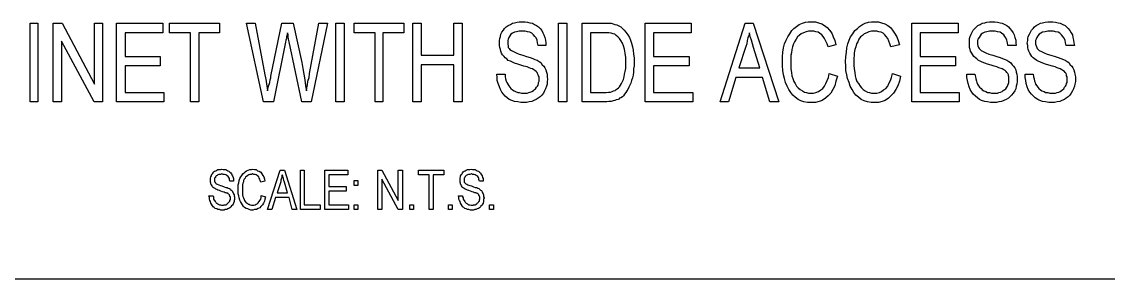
# Model space of a CAD drawing. Header units: metres. Extents: x 14 to 601, y -779 to -12.
# Drawn here: x 226.2 to 474.9, y -778.8 to -719.8 of the extents above; entities that cross this region are included whole.
import ezdxf

# ---------------------------------------------------------------- set-up
doc = ezdxf.new("R2010")
doc.units = ezdxf.units.M

msp = doc.modelspace()

# ---------------------------------------------------------------- linework, layer by layer
for p, q in [((228.16, -738.2), (228.16, -720.2)), ((228.16, -720.2), (229.96, -720.2)), ((229.96, -720.2), (229.96, -738.2)), ((233.44, -738.2), (233.44, -720.2)), ((233.44, -720.2), (235.48, -720.2)), ((235.48, -720.2), (242.92, -734.12)), ((242.92, -734.12), (242.92, -720.2)), ((242.92, -720.2), (244.72, -720.2)), ((244.72, -720.2), (244.72, -738.2)), ((247.96, -738.2), (247.96, -720.2)), ((247.96, -720.2), (258.52, -720.2)), ((258.52, -720.2), (258.52, -722.36)), ((260.08, -722.36), (260.08, -720.2)), ((260.08, -720.2), (271.48, -720.2)), ((271.48, -720.2), (271.48, -722.36)), ((281.56, -738.2), (277.72, -720.2)), ((277.72, -720.2), (279.64, -720.2)), ((279.64, -720.2), (281.92, -731.96)), ((283.24, -732.32), (285.76, -720.2)), ((285.76, -720.2), (288.4, -720.2)), ((288.4, -720.2), (290.32, -729.2)), ((292.12, -731.72), (294.28, -720.2)), ((296.2, -720.2), (292.48, -738.2)), ((294.28, -720.2), (296.2, -720.2)), ((298.12, -738.2), (298.12, -720.2)), ((298.12, -720.2), (300.04, -720.2)), ((300.04, -720.2), (300.04, -738.2)), ((302.32, -722.36), (302.32, -720.2)), ((302.32, -720.2), (313.72, -720.2)), ((313.72, -720.2), (313.72, -722.36)), ((315.76, -738.2), (315.76, -720.2)), ((315.76, -720.2), (317.68, -720.2)), ((317.68, -720.2), (317.68, -727.52)), ((325.12, -727.52), (325.12, -720.2)), ((325.12, -720.2), (327.04, -720.2)), ((327.04, -720.2), (327.04, -738.2)), ((336.76, -721.4), (337.12, -721.04)), ((337.12, -721.04), (337.6, -720.68)), ((337.6, -720.68), (338.08, -720.44)), ((338.08, -720.44), (338.56, -720.2)), ((338.56, -720.2), (339.04, -720.08)), ((339.04, -720.08), (339.64, -719.96)), ((339.64, -719.96), (340.12, -719.84)), ((340.12, -719.84), (340.72, -719.84)), ((340.72, -719.84), (341.44, -719.84)), ((341.44, -719.84), (342.04, -719.96)), ((342.04, -719.96), (342.52, -720.08)), ((342.52, -720.08), (343.12, -720.2)), ((343.12, -720.2), (343.6, -720.44)), ((343.6, -720.44), (344.08, -720.68)), ((344.08, -720.68), (344.56, -721.04)), ((344.56, -721.04), (344.92, -721.4)), ((349.12, -738.2), (349.12, -720.2)), ((349.12, -720.2), (351.04, -720.2)), ((351.04, -720.2), (351.04, -738.2)), ((354.52, -738.2), (354.52, -720.2)), ((354.52, -720.2), (359.44, -720.2)), ((359.44, -720.2), (360.04, -720.2)), ((360.04, -720.2), (360.64, -720.2)), ((360.64, -720.2), (361.12, -720.2)), ((361.12, -720.2), (361.6, -720.32)), ((361.6, -720.32), (361.96, -720.44)), ((361.96, -720.44), (362.44, -720.56)), ((362.44, -720.56), (362.92, -720.8)), ((362.92, -720.8), (363.4, -721.04)), ((363.4, -721.04), (363.76, -721.4)), ((368.92, -738.2), (368.92, -720.2)), ((368.92, -720.2), (379.48, -720.2)), ((379.48, -720.2), (379.48, -722.36)), ((386.08, -738.2), (391.84, -720.2)), ((391.84, -720.2), (393.64, -720.2)), ((393.64, -720.2), (399.52, -738.2)), ((403, -721.4), (403.6, -720.92)), ((403.6, -720.92), (404.2, -720.44)), ((404.2, -720.44), (404.92, -720.2)), ((404.92, -720.2), (405.64, -719.96)), ((405.64, -719.96), (406.24, -719.84)), ((406.24, -719.84), (407.08, -719.84)), ((407.08, -719.84), (407.92, -719.84)), ((407.92, -719.84), (408.64, -720.08)), ((408.64, -720.08), (409.36, -720.32)), ((409.36, -720.32), (409.96, -720.68)), ((409.96, -720.68), (410.56, -721.16)), ((410.56, -721.16), (411.16, -721.76)), ((417.52, -721.4), (418, -720.92)), ((418, -720.92), (418.72, -720.44)), ((418.72, -720.44), (419.32, -720.2)), ((419.32, -720.2), (420.04, -719.96)), ((420.04, -719.96), (420.76, -719.84)), ((420.76, -719.84), (421.48, -719.84)), ((421.48, -719.84), (422.32, -719.84)), ((422.32, -719.84), (423.04, -720.08)), ((423.04, -720.08), (423.76, -720.32)), ((423.76, -720.32), (424.48, -720.68)), ((424.48, -720.68), (425.08, -721.16)), ((425.08, -721.16), (425.56, -721.76)), ((430, -738.2), (430, -720.2)), ((430, -720.2), (440.56, -720.2)), ((440.56, -720.2), (440.56, -722.36)), ((444.4, -721.4), (444.76, -721.04)), ((444.76, -721.04), (445.12, -720.68)), ((445.12, -720.68), (445.6, -720.44)), ((445.6, -720.44), (446.08, -720.2)), ((446.08, -720.2), (446.68, -720.08)), ((446.68, -720.08), (447.16, -719.96)), ((447.16, -719.96), (447.76, -719.84)), ((447.76, -719.84), (448.36, -719.84)), ((448.36, -719.84), (448.96, -719.84)), ((448.96, -719.84), (449.56, -719.96)), ((449.56, -719.96), (450.16, -720.08)), ((450.16, -720.08), (450.64, -720.2)), ((450.64, -720.2), (451.24, -720.44)), ((451.24, -720.44), (451.72, -720.68)), ((451.72, -720.68), (452.08, -721.04)), ((452.08, -721.04), (452.44, -721.4)), ((457.72, -721.4), (458.08, -721.04)), ((458.08, -721.04), (458.44, -720.68)), ((458.44, -720.68), (458.92, -720.44)), ((458.92, -720.44), (459.4, -720.2)), ((459.4, -720.2), (459.88, -720.08)), ((459.88, -720.08), (460.48, -719.96)), ((460.48, -719.96), (461.08, -719.84)), ((461.08, -719.84), (461.68, -719.84)), ((461.68, -719.84), (462.28, -719.84)), ((462.28, -719.84), (462.88, -719.96)), ((462.88, -719.96), (463.48, -720.08)), ((463.48, -720.08), (463.96, -720.2)), ((463.96, -720.2), (464.56, -720.44)), ((464.56, -720.44), (465.04, -720.68)), ((465.04, -720.68), (465.4, -721.04)), ((465.4, -721.04), (465.76, -721.4)), ((258.52, -722.36), (249.88, -722.36)), ((249.88, -722.36), (249.88, -727.76)), ((264.88, -722.36), (260.08, -722.36)), ((264.88, -738.2), (264.88, -722.36)), ((271.48, -722.36), (266.8, -722.36)), ((266.8, -722.36), (266.8, -738.2)), ((286.84, -723.68), (286.72, -724.04)), ((286.96, -722.84), (286.84, -723.32)), ((286.84, -723.32), (286.84, -723.68)), ((287.08, -722.36), (286.96, -722.84)), ((287.08, -722.48), (287.08, -722.36)), ((287.2, -722.84), (287.08, -722.48)), ((287.2, -723.2), (287.2, -722.84)), ((287.32, -723.8), (287.2, -723.2)), ((307.12, -722.36), (302.32, -722.36)), ((307.12, -738.2), (307.12, -722.36)), ((313.72, -722.36), (308.92, -722.36)), ((308.92, -722.36), (308.92, -738.2)), ((335.56, -724.16), (335.68, -723.68)), ((335.68, -723.68), (335.8, -723.2)), ((335.8, -723.2), (335.92, -722.72)), ((335.92, -722.72), (336.16, -722.24)), ((336.16, -722.24), (336.52, -721.76)), ((336.52, -721.76), (336.76, -721.4)), ((337.72, -723.44), (337.6, -723.8)), ((337.96, -723.08), (337.72, -723.44)), ((338.2, -722.72), (337.96, -723.08)), ((338.56, -722.48), (338.2, -722.72)), ((339.04, -722.24), (338.56, -722.48)), ((339.52, -722.12), (339.04, -722.24)), ((340.12, -722), (339.52, -722.12)), ((340.84, -722), (340.12, -722)), ((341.44, -722), (340.84, -722)), ((342.04, -722.12), (341.44, -722)), ((342.52, -722.24), (342.04, -722.12)), ((343, -722.48), (342.52, -722.24)), ((343.36, -722.84), (343, -722.48)), ((343.72, -723.2), (343.36, -722.84)), ((343.96, -723.56), (343.72, -723.2)), ((344.2, -724.04), (343.96, -723.56)), ((344.92, -721.4), (345.28, -721.88)), ((345.28, -721.88), (345.52, -722.36)), ((345.52, -722.36), (345.76, -722.84)), ((345.76, -722.84), (346, -723.44)), ((346, -723.44), (346.12, -724.04)), ((359.44, -722.36), (356.44, -722.36)), ((356.44, -722.36), (356.44, -736.04)), ((360.04, -722.36), (359.44, -722.36)), ((360.64, -722.36), (360.04, -722.36)), ((361.12, -722.48), (360.64, -722.36)), ((361.6, -722.6), (361.12, -722.48)), ((361.96, -722.72), (361.6, -722.6)), ((362.32, -722.96), (361.96, -722.72)), ((362.68, -723.32), (362.32, -722.96)), ((363.04, -723.68), (362.68, -723.32)), ((363.4, -724.16), (363.04, -723.68)), ((363.76, -721.4), (364.12, -721.76)), ((364.12, -721.76), (364.48, -722.24)), ((364.48, -722.24), (364.96, -722.84)), ((364.96, -722.84), (365.32, -723.44)), ((365.32, -723.44), (365.56, -724.04)), ((379.48, -722.36), (370.84, -722.36)), ((370.84, -722.36), (370.84, -727.76)), ((392.44, -723.56), (392.32, -724.16)), ((392.68, -722.96), (392.44, -723.56)), ((392.8, -722.36), (392.68, -722.96)), ((392.92, -722.84), (392.8, -722.36)), ((393.04, -723.44), (392.92, -722.84)), ((393.28, -724.04), (393.04, -723.44)), ((401.2, -724.04), (401.56, -723.32)), ((401.56, -723.32), (402.04, -722.6)), ((402.04, -722.6), (402.52, -721.88)), ((402.52, -721.88), (403, -721.4)), ((403.84, -723.32), (403.48, -723.8)), ((404.2, -722.96), (403.84, -723.32)), ((404.68, -722.6), (404.2, -722.96)), ((405.16, -722.36), (404.68, -722.6)), ((405.76, -722.12), (405.16, -722.36)), ((406.36, -722), (405.76, -722.12)), ((406.96, -722), (406.36, -722)), ((407.56, -722), (406.96, -722)), ((408.04, -722.12), (407.56, -722)), ((408.52, -722.24), (408.04, -722.12)), ((408.88, -722.48), (408.52, -722.24)), ((409.36, -722.84), (408.88, -722.48)), ((409.72, -723.2), (409.36, -722.84)), ((409.96, -723.68), (409.72, -723.2)), ((410.32, -724.28), (409.96, -723.68)), ((411.16, -721.76), (411.64, -722.48)), ((411.64, -722.48), (412, -723.32)), ((412, -723.32), (412.36, -724.16)), ((415.6, -724.04), (415.96, -723.32)), ((415.96, -723.32), (416.44, -722.6)), ((416.44, -722.6), (416.92, -721.88)), ((416.92, -721.88), (417.52, -721.4)), ((418.24, -723.32), (417.88, -723.8)), ((418.72, -722.96), (418.24, -723.32)), ((419.08, -722.6), (418.72, -722.96)), ((419.68, -722.36), (419.08, -722.6)), ((420.16, -722.12), (419.68, -722.36)), ((420.76, -722), (420.16, -722.12)), ((421.36, -722), (420.76, -722)), ((421.96, -722), (421.36, -722)), ((422.44, -722.12), (421.96, -722)), ((422.92, -722.24), (422.44, -722.12)), ((423.4, -722.48), (422.92, -722.24)), ((423.76, -722.84), (423.4, -722.48)), ((424.12, -723.2), (423.76, -722.84)), ((424.48, -723.68), (424.12, -723.2)), ((424.72, -724.28), (424.48, -723.68)), ((425.56, -721.76), (426.04, -722.48)), ((426.04, -722.48), (426.52, -723.32)), ((426.52, -723.32), (426.88, -724.16)), ((440.56, -722.36), (431.92, -722.36)), ((431.92, -722.36), (431.92, -727.76)), ((443.2, -723.68), (443.32, -723.2)), ((443.2, -724.16), (443.2, -723.68)), ((443.32, -723.2), (443.56, -722.72)), ((443.56, -722.72), (443.8, -722.24)), ((443.8, -722.24), (444.04, -721.76)), ((444.04, -721.76), (444.4, -721.4)), ((445.36, -723.44), (445.12, -723.8)), ((445.6, -723.08), (445.36, -723.44)), ((445.84, -722.72), (445.6, -723.08)), ((446.2, -722.48), (445.84, -722.72)), ((446.68, -722.24), (446.2, -722.48)), ((447.16, -722.12), (446.68, -722.24)), ((447.76, -722), (447.16, -722.12)), ((448.36, -722), (447.76, -722)), ((449.08, -722), (448.36, -722)), ((449.56, -722.12), (449.08, -722)), ((450.16, -722.24), (449.56, -722.12)), ((450.52, -722.48), (450.16, -722.24)), ((451, -722.84), (450.52, -722.48)), ((451.24, -723.2), (451, -722.84)), ((451.48, -723.56), (451.24, -723.2)), ((451.72, -724.04), (451.48, -723.56)), ((452.44, -721.4), (452.8, -721.88)), ((452.8, -721.88), (453.16, -722.36)), ((453.16, -722.36), (453.4, -722.84)), ((453.4, -722.84), (453.52, -723.44)), ((453.52, -723.44), (453.76, -724.04)), ((456.52, -723.68), (456.64, -723.2)), ((456.52, -724.16), (456.52, -723.68)), ((456.64, -723.2), (456.88, -722.72)), ((456.88, -722.72), (457.12, -722.24)), ((457.12, -722.24), (457.36, -721.76)), ((457.36, -721.76), (457.72, -721.4)), ((458.56, -723.44), (458.44, -723.8)), ((458.8, -723.08), (458.56, -723.44)), ((459.16, -722.72), (458.8, -723.08)), ((459.52, -722.48), (459.16, -722.72)), ((459.88, -722.24), (459.52, -722.48)), ((460.48, -722.12), (459.88, -722.24)), ((461.08, -722), (460.48, -722.12)), ((461.68, -722), (461.08, -722)), ((462.4, -722), (461.68, -722)), ((462.88, -722.12), (462.4, -722)), ((463.48, -722.24), (462.88, -722.12)), ((463.84, -722.48), (463.48, -722.24)), ((464.2, -722.84), (463.84, -722.48)), ((464.56, -723.2), (464.2, -722.84)), ((464.8, -723.56), (464.56, -723.2)), ((465.04, -724.04), (464.8, -723.56)), ((465.76, -721.4), (466.12, -721.88)), ((466.12, -721.88), (466.48, -722.36)), ((466.48, -722.36), (466.72, -722.84)), ((466.72, -722.84), (466.84, -723.44)), ((466.84, -723.44), (466.96, -724.04)), ((242.8, -738.2), (235.36, -724.28)), ((235.36, -724.28), (235.36, -738.2)), ((286.6, -724.52), (283.84, -738.2)), ((286.72, -724.04), (286.6, -724.52)), ((287.44, -724.4), (287.32, -723.8)), ((290.32, -738.2), (287.44, -724.4)), ((335.56, -724.76), (335.56, -724.16)), ((335.56, -725.24), (335.56, -724.76)), ((335.68, -725.72), (335.56, -725.24)), ((335.8, -726.2), (335.68, -725.72)), ((335.92, -726.56), (335.8, -726.2)), ((337.6, -723.8), (337.48, -724.16)), ((337.48, -724.16), (337.48, -724.64)), ((337.48, -724.64), (337.48, -725)), ((337.48, -725), (337.6, -725.36)), ((337.6, -725.36), (337.6, -725.72)), ((337.6, -725.72), (337.84, -725.96)), ((337.84, -725.96), (337.96, -726.2)), ((337.96, -726.2), (338.32, -726.44)), ((344.32, -724.64), (344.2, -724.04)), ((344.44, -725.24), (344.32, -724.64)), ((346.24, -725.24), (344.44, -725.24)), ((346.12, -724.04), (346.24, -724.64)), ((346.24, -724.64), (346.24, -725.24)), ((363.76, -724.76), (363.4, -724.16)), ((364, -725.36), (363.76, -724.76)), ((364.24, -726.08), (364, -725.36)), ((364.36, -727.04), (364.24, -726.08)), ((365.56, -724.04), (365.8, -724.76)), ((365.8, -724.76), (366.04, -725.6)), ((366.04, -725.6), (366.16, -726.32)), ((391.96, -725.48), (390.4, -730.4)), ((392.2, -724.88), (391.96, -725.48)), ((392.32, -724.16), (392.2, -724.88)), ((393.52, -724.88), (393.28, -724.04)), ((393.76, -725.72), (393.52, -724.88)), ((395.2, -730.4), (393.76, -725.72)), ((400.48, -726.8), (400.6, -725.84)), ((400.6, -725.84), (400.84, -724.88)), ((400.84, -724.88), (401.2, -724.04)), ((402.52, -726.2), (402.4, -726.92)), ((402.64, -725.6), (402.52, -726.2)), ((402.88, -724.88), (402.64, -725.6)), ((403.12, -724.4), (402.88, -724.88)), ((403.48, -723.8), (403.12, -724.4)), ((410.56, -724.88), (410.32, -724.28)), ((410.8, -725.6), (410.56, -724.88)), ((412.6, -725.12), (410.8, -725.6)), ((412.36, -724.16), (412.6, -725.12)), ((415, -726.8), (415.12, -725.84)), ((415.12, -725.84), (415.36, -724.88)), ((415.36, -724.88), (415.6, -724.04)), ((416.92, -726.2), (416.8, -726.92)), ((417.16, -725.6), (416.92, -726.2)), ((417.28, -724.88), (417.16, -725.6)), ((417.64, -724.4), (417.28, -724.88)), ((417.88, -723.8), (417.64, -724.4)), ((424.96, -724.88), (424.72, -724.28)), ((425.2, -725.6), (424.96, -724.88)), ((427.12, -725.12), (425.2, -725.6)), ((426.88, -724.16), (427.12, -725.12)), ((443.2, -724.76), (443.2, -724.16)), ((443.2, -725.24), (443.2, -724.76)), ((443.2, -725.72), (443.2, -725.24)), ((443.32, -726.2), (443.2, -725.72)), ((443.44, -726.56), (443.32, -726.2)), ((445.12, -723.8), (445, -724.16)), ((445, -724.16), (445, -724.64)), ((445, -724.64), (445, -725)), ((445, -725), (445.12, -725.36)), ((445.12, -725.36), (445.24, -725.72)), ((445.24, -725.72), (445.36, -725.96)), ((445.36, -725.96), (445.6, -726.2)), ((445.6, -726.2), (445.84, -726.44)), ((451.84, -724.64), (451.72, -724.04)), ((451.96, -725.24), (451.84, -724.64)), ((453.88, -725.24), (451.96, -725.24)), ((453.76, -724.04), (453.76, -724.64)), ((453.76, -724.64), (453.88, -725.24)), ((456.4, -724.76), (456.52, -724.16)), ((456.52, -725.24), (456.4, -724.76)), ((456.52, -725.72), (456.52, -725.24)), ((456.64, -726.2), (456.52, -725.72)), ((456.76, -726.56), (456.64, -726.2)), ((458.44, -723.8), (458.32, -724.16)), ((458.32, -724.16), (458.32, -724.64)), ((458.32, -724.64), (458.32, -725)), ((458.32, -725), (458.44, -725.36)), ((458.44, -725.36), (458.56, -725.72)), ((458.56, -725.72), (458.68, -725.96)), ((458.68, -725.96), (458.92, -726.2)), ((458.92, -726.2), (459.16, -726.44)), ((465.16, -724.64), (465.04, -724.04)), ((465.28, -725.24), (465.16, -724.64)), ((467.2, -725.24), (465.28, -725.24)), ((466.96, -724.04), (467.08, -724.64)), ((467.08, -724.64), (467.2, -725.24)), ((249.88, -727.76), (257.92, -727.76)), ((257.92, -727.76), (257.92, -729.92)), ((317.68, -727.52), (325.12, -727.52)), ((336.04, -727.04), (335.92, -726.56)), ((336.28, -727.4), (336.04, -727.04)), ((336.64, -727.76), (336.28, -727.4)), ((336.88, -728.12), (336.64, -727.76)), ((337.24, -728.36), (336.88, -728.12)), ((337.6, -728.72), (337.24, -728.36)), ((338.32, -726.44), (338.8, -726.68)), ((338.8, -726.68), (339.4, -726.92)), ((339.4, -726.92), (340.12, -727.28)), ((340.12, -727.28), (340.96, -727.52)), ((340.96, -727.52), (341.8, -727.76)), ((341.8, -727.76), (342.64, -728)), ((342.64, -728), (343.24, -728.24)), ((343.24, -728.24), (343.72, -728.48)), ((343.72, -728.48), (344.2, -728.6)), ((344.2, -728.6), (344.68, -728.96)), ((364.48, -728), (364.36, -727.04)), ((364.48, -729.08), (364.48, -728)), ((366.16, -726.32), (366.28, -727.28)), ((366.28, -727.28), (366.4, -728.12)), ((366.4, -728.12), (366.4, -729.08)), ((370.84, -727.76), (379, -727.76)), ((379, -727.76), (379, -729.92)), ((400.36, -727.88), (400.48, -726.8)), ((400.36, -728.96), (400.36, -727.88)), ((402.4, -726.92), (402.28, -727.52)), ((402.28, -727.52), (402.28, -728.24)), ((402.28, -728.24), (402.28, -728.96)), ((414.76, -728.96), (414.88, -727.88)), ((414.88, -727.88), (415, -726.8)), ((416.8, -727.52), (416.68, -728.24)), ((416.68, -728.24), (416.68, -728.96)), ((416.8, -726.92), (416.8, -727.52)), ((431.92, -727.76), (439.96, -727.76)), ((439.96, -727.76), (439.96, -729.92)), ((443.68, -727.04), (443.44, -726.56)), ((443.92, -727.4), (443.68, -727.04)), ((444.16, -727.76), (443.92, -727.4)), ((444.52, -728.12), (444.16, -727.76)), ((444.88, -728.36), (444.52, -728.12)), ((445.24, -728.72), (444.88, -728.36)), ((445.84, -726.44), (446.32, -726.68)), ((446.32, -726.68), (446.92, -726.92)), ((446.92, -726.92), (447.64, -727.28)), ((447.64, -727.28), (448.48, -727.52)), ((448.48, -727.52), (449.44, -727.76)), ((449.44, -727.76), (450.16, -728)), ((450.16, -728), (450.76, -728.24)), ((450.76, -728.24), (451.36, -728.48)), ((451.36, -728.48), (451.72, -728.6)), ((451.72, -728.6), (452.2, -728.96)), ((457, -727.04), (456.76, -726.56)), ((457.24, -727.4), (457, -727.04)), ((457.48, -727.76), (457.24, -727.4)), ((457.72, -728.12), (457.48, -727.76)), ((458.08, -728.36), (457.72, -728.12)), ((458.56, -728.72), (458.08, -728.36)), ((459.16, -726.44), (459.64, -726.68)), ((459.64, -726.68), (460.24, -726.92)), ((460.24, -726.92), (460.96, -727.28)), ((460.96, -727.28), (461.8, -727.52)), ((461.8, -727.52), (462.76, -727.76)), ((462.76, -727.76), (463.48, -728)), ((463.48, -728), (464.08, -728.24)), ((464.08, -728.24), (464.68, -728.48)), ((464.68, -728.48), (465.04, -728.6)), ((465.04, -728.6), (465.52, -728.96)), ((257.92, -729.92), (249.88, -729.92)), ((249.88, -729.92), (249.88, -736.04)), ((290.32, -729.2), (290.56, -730.52)), ((290.56, -730.52), (290.8, -731.84)), ((325.12, -729.68), (317.68, -729.68)), ((317.68, -729.68), (317.68, -738.2)), ((325.12, -738.2), (325.12, -729.68)), ((338.08, -728.84), (337.6, -728.72)), ((338.56, -729.08), (338.08, -728.84)), ((339.04, -729.32), (338.56, -729.08)), ((339.76, -729.56), (339.04, -729.32)), ((340.48, -729.8), (339.76, -729.56)), ((341.2, -730.04), (340.48, -729.8)), ((341.92, -730.16), (341.2, -730.04)), ((342.4, -730.4), (341.92, -730.16)), ((342.76, -730.52), (342.4, -730.4)), ((343.12, -730.64), (342.76, -730.52)), ((343.48, -730.88), (343.12, -730.64)), ((343.72, -731), (343.48, -730.88)), ((343.96, -731.24), (343.72, -731)), ((344.68, -728.96), (345.04, -729.2)), ((345.04, -729.2), (345.4, -729.68)), ((345.4, -729.68), (345.76, -730.04)), ((345.76, -730.04), (346, -730.4)), ((346, -730.4), (346.24, -730.88)), ((346.24, -730.88), (346.36, -731.36)), ((364.36, -731.24), (364.48, -730.52)), ((364.48, -729.8), (364.48, -729.08)), ((364.48, -730.52), (364.48, -729.8)), ((366.4, -729.92), (366.28, -730.64)), ((366.28, -730.64), (366.28, -731.36)), ((366.4, -729.08), (366.4, -729.92)), ((379, -729.92), (370.84, -729.92)), ((370.84, -729.92), (370.84, -736.04)), ((390.4, -730.4), (395.2, -730.4)), ((400.36, -729.92), (400.36, -728.96)), ((400.48, -731), (400.36, -729.92)), ((400.6, -731.96), (400.48, -731)), ((402.28, -728.96), (402.28, -729.8)), ((402.28, -729.8), (402.28, -730.64)), ((402.28, -730.64), (402.4, -731.48)), ((414.88, -729.92), (414.76, -728.96)), ((414.88, -731), (414.88, -729.92)), ((415.12, -731.96), (414.88, -731)), ((416.68, -728.96), (416.68, -729.8)), ((416.68, -729.8), (416.8, -730.64)), ((416.8, -730.64), (416.92, -731.48)), ((439.96, -729.92), (431.92, -729.92)), ((431.92, -729.92), (431.92, -736.04)), ((445.6, -728.84), (445.24, -728.72)), ((446.08, -729.08), (445.6, -728.84)), ((446.68, -729.32), (446.08, -729.08)), ((447.28, -729.56), (446.68, -729.32)), ((448.12, -729.8), (447.28, -729.56)), ((448.84, -730.04), (448.12, -729.8)), ((449.44, -730.16), (448.84, -730.04)), ((449.92, -730.4), (449.44, -730.16)), ((450.4, -730.52), (449.92, -730.4)), ((450.64, -730.64), (450.4, -730.52)), ((451, -730.88), (450.64, -730.64)), ((451.36, -731), (451, -730.88)), ((451.6, -731.24), (451.36, -731)), ((452.2, -728.96), (452.56, -729.2)), ((452.56, -729.2), (452.92, -729.68)), ((452.92, -729.68), (453.28, -730.04)), ((453.28, -730.04), (453.52, -730.4)), ((453.52, -730.4), (453.76, -730.88)), ((453.76, -730.88), (453.88, -731.36)), ((458.92, -728.84), (458.56, -728.72)), ((459.4, -729.08), (458.92, -728.84)), ((460, -729.32), (459.4, -729.08)), ((460.6, -729.56), (460, -729.32)), ((461.32, -729.8), (460.6, -729.56)), ((462.16, -730.04), (461.32, -729.8)), ((462.76, -730.16), (462.16, -730.04)), ((463.24, -730.4), (462.76, -730.16)), ((463.72, -730.52), (463.24, -730.4)), ((463.96, -730.64), (463.72, -730.52)), ((464.32, -730.88), (463.96, -730.64)), ((464.56, -731), (464.32, -730.88)), ((464.92, -731.24), (464.56, -731)), ((465.52, -728.96), (465.88, -729.2)), ((465.88, -729.2), (466.24, -729.68)), ((466.24, -729.68), (466.6, -730.04)), ((466.6, -730.04), (466.84, -730.4)), ((466.84, -730.4), (467.08, -730.88)), ((467.08, -730.88), (467.2, -731.36)), ((281.92, -731.96), (282.04, -732.68)), ((282.04, -732.68), (282.16, -733.4)), ((282.16, -733.4), (282.28, -734.12)), ((283, -733.76), (283.12, -733.16)), ((283.12, -733.16), (283.24, -732.68)), ((283.24, -732.68), (283.24, -732.32)), ((290.8, -731.84), (291.04, -733.16)), ((291.04, -733.16), (291.16, -734.48)), ((291.64, -734.24), (291.76, -733.4)), ((291.76, -733.4), (292, -732.56)), ((292, -732.56), (292.12, -731.72)), ((334.96, -731.84), (336.88, -731.84)), ((335.08, -732.56), (334.96, -731.84)), ((335.08, -733.28), (335.08, -732.56)), ((335.32, -734), (335.08, -733.28)), ((336.88, -731.84), (336.88, -732.44)), ((336.88, -732.44), (337, -732.92)), ((337, -732.92), (337.12, -733.4)), ((337.12, -733.4), (337.24, -733.76)), ((344.2, -731.48), (343.96, -731.24)), ((344.32, -731.72), (344.2, -731.48)), ((344.44, -731.96), (344.32, -731.72)), ((344.56, -732.2), (344.44, -731.96)), ((344.68, -732.44), (344.56, -732.2)), ((344.56, -733.76), (344.68, -733.4)), ((344.68, -732.8), (344.68, -732.44)), ((344.68, -733.04), (344.68, -732.8)), ((344.68, -733.4), (344.68, -733.04)), ((346.36, -731.36), (346.48, -731.84)), ((346.48, -731.84), (346.48, -732.44)), ((346.48, -732.44), (346.6, -733.04)), ((346.6, -733.04), (346.48, -733.52)), ((346.48, -733.52), (346.48, -734.12)), ((363.52, -734), (363.76, -733.52)), ((363.76, -733.52), (364, -733.04)), ((364, -733.04), (364.12, -732.44)), ((364.12, -732.44), (364.24, -731.84)), ((364.24, -731.84), (364.36, -731.24)), ((365.8, -733.28), (365.68, -733.88)), ((366.04, -732.68), (365.8, -733.28)), ((366.16, -732.08), (366.04, -732.68)), ((366.28, -731.36), (366.16, -732.08)), ((389.68, -732.56), (388, -738.2)), ((395.8, -732.56), (389.68, -732.56)), ((397.48, -738.2), (395.8, -732.56)), ((400.84, -732.8), (400.6, -731.96)), ((401.08, -733.76), (400.84, -732.8)), ((402.4, -731.48), (402.52, -732.2)), ((402.52, -732.2), (402.76, -732.8)), ((402.76, -732.8), (403, -733.52)), ((403, -733.52), (403.24, -734)), ((410.32, -734), (410.56, -733.28)), ((410.56, -733.28), (410.92, -732.56)), ((410.92, -732.56), (411.04, -731.72)), ((411.04, -731.72), (412.96, -732.32)), ((412.6, -733.4), (412.36, -734.48)), ((412.96, -732.32), (412.6, -733.4)), ((415.24, -732.8), (415.12, -731.96)), ((415.6, -733.76), (415.24, -732.8)), ((416.92, -731.48), (417.04, -732.2)), ((417.04, -732.2), (417.16, -732.8)), ((417.16, -732.8), (417.4, -733.52)), ((417.4, -733.52), (417.76, -734)), ((424.72, -734), (425.08, -733.28)), ((425.08, -733.28), (425.32, -732.56)), ((425.32, -732.56), (425.56, -731.72)), ((425.56, -731.72), (427.36, -732.32)), ((427.12, -733.4), (426.76, -734.48)), ((427.36, -732.32), (427.12, -733.4)), ((442.6, -731.84), (444.4, -731.84)), ((442.6, -732.56), (442.6, -731.84)), ((442.72, -733.28), (442.6, -732.56)), ((442.84, -734), (442.72, -733.28)), ((444.4, -731.84), (444.52, -732.44)), ((444.52, -732.44), (444.64, -732.92)), ((444.64, -732.92), (444.76, -733.4)), ((444.76, -733.4), (444.88, -733.76)), ((451.72, -731.48), (451.6, -731.24)), ((451.96, -731.72), (451.72, -731.48)), ((452.08, -731.96), (451.96, -731.72)), ((452.08, -732.2), (452.08, -731.96)), ((452.2, -732.44), (452.08, -732.2)), ((452.2, -732.8), (452.2, -732.44)), ((452.2, -733.04), (452.2, -732.8)), ((452.2, -733.4), (452.2, -733.04)), ((452.2, -733.76), (452.2, -733.4)), ((453.88, -731.36), (454, -731.84)), ((454, -731.84), (454.12, -732.44)), ((454.12, -733.52), (454, -734.12)), ((454.12, -732.44), (454.12, -733.04)), ((454.12, -733.04), (454.12, -733.52)), ((455.92, -731.84), (457.72, -731.84)), ((455.92, -732.56), (455.92, -731.84)), ((456.04, -733.28), (455.92, -732.56)), ((456.16, -734), (456.04, -733.28)), ((457.72, -731.84), (457.84, -732.44)), ((457.84, -732.44), (457.96, -732.92)), ((457.96, -732.92), (458.08, -733.4)), ((458.08, -733.4), (458.2, -733.76)), ((465.04, -731.48), (464.92, -731.24)), ((465.28, -731.72), (465.04, -731.48)), ((465.4, -731.96), (465.28, -731.72)), ((465.4, -732.2), (465.4, -731.96)), ((465.52, -732.44), (465.4, -732.2)), ((465.52, -732.8), (465.52, -732.44)), ((465.52, -733.04), (465.52, -732.8)), ((465.52, -733.4), (465.52, -733.04)), ((465.52, -733.76), (465.52, -733.4)), ((467.2, -731.36), (467.32, -731.84)), ((467.32, -731.84), (467.44, -732.44)), ((467.44, -733.52), (467.32, -734.12)), ((467.44, -732.44), (467.44, -733.04)), ((467.44, -733.04), (467.44, -733.52)), ((249.88, -736.04), (258.76, -736.04)), ((258.76, -736.04), (258.76, -738.2)), ((282.28, -734.12), (282.4, -734.96)), ((282.4, -734.96), (282.52, -735.68)), ((282.52, -735.68), (282.76, -734.6)), ((282.76, -734.6), (283, -733.76)), ((291.16, -734.48), (291.4, -735.68)), ((291.4, -735.68), (291.52, -734.96)), ((291.52, -734.96), (291.64, -734.24)), ((335.56, -734.72), (335.32, -734)), ((335.8, -735.32), (335.56, -734.72)), ((336.16, -735.92), (335.8, -735.32)), ((336.52, -736.4), (336.16, -735.92)), ((337.24, -733.76), (337.48, -734.12)), ((337.48, -734.12), (337.72, -734.48)), ((337.72, -734.48), (337.96, -734.84)), ((337.96, -734.84), (338.2, -735.08)), ((338.2, -735.08), (338.56, -735.44)), ((338.56, -735.44), (338.92, -735.68)), ((338.92, -735.68), (339.28, -735.8)), ((339.28, -735.8), (339.76, -736.04)), ((339.76, -736.04), (340.12, -736.04)), ((340.12, -736.04), (340.6, -736.16)), ((341.92, -736.16), (342.28, -736.04)), ((342.28, -736.04), (342.64, -735.92)), ((342.64, -735.92), (343, -735.8)), ((343, -735.8), (343.36, -735.56)), ((343.36, -735.56), (343.6, -735.32)), ((343.6, -735.32), (343.84, -735.2)), ((343.84, -735.2), (344.08, -734.84)), ((344.08, -734.84), (344.32, -734.6)), ((344.32, -734.6), (344.44, -734.36)), ((344.44, -734.36), (344.56, -734)), ((344.56, -734), (344.56, -733.76)), ((345.88, -735.68), (345.64, -736.16)), ((346.12, -735.2), (345.88, -735.68)), ((346.36, -734.6), (346.12, -735.2)), ((346.48, -734.12), (346.36, -734.6)), ((356.44, -736.04), (359.44, -736.04)), ((359.44, -736.04), (360.04, -736.04)), ((360.04, -736.04), (360.52, -735.92)), ((360.52, -735.92), (361, -735.92)), ((361, -735.92), (361.36, -735.8)), ((361.36, -735.8), (361.72, -735.68)), ((361.72, -735.68), (362.08, -735.56)), ((362.08, -735.56), (362.32, -735.32)), ((362.32, -735.32), (362.56, -735.2)), ((362.56, -735.2), (362.8, -734.96)), ((362.8, -734.96), (363.04, -734.72)), ((363.04, -734.72), (363.28, -734.36)), ((363.28, -734.36), (363.52, -734)), ((364.48, -736.04), (364.24, -736.4)), ((364.72, -735.68), (364.48, -736.04)), ((364.96, -735.32), (364.72, -735.68)), ((365.2, -734.84), (364.96, -735.32)), ((365.44, -734.36), (365.2, -734.84)), ((365.68, -733.88), (365.44, -734.36)), ((370.84, -736.04), (379.84, -736.04)), ((379.84, -736.04), (379.84, -738.2)), ((401.44, -734.6), (401.08, -733.76)), ((401.8, -735.32), (401.44, -734.6)), ((402.28, -736.04), (401.8, -735.32)), ((402.76, -736.64), (402.28, -736.04)), ((403.24, -734), (403.6, -734.6)), ((403.6, -734.6), (403.96, -734.96)), ((403.96, -734.96), (404.44, -735.32)), ((404.44, -735.32), (404.92, -735.68)), ((404.92, -735.68), (405.4, -735.92)), ((405.4, -735.92), (405.88, -736.04)), ((405.88, -736.04), (406.36, -736.16)), ((407.44, -736.16), (408.04, -736.04)), ((408.04, -736.04), (408.64, -735.8)), ((408.64, -735.8), (409.12, -735.44)), ((409.12, -735.44), (409.6, -735.08)), ((409.6, -735.08), (409.96, -734.6)), ((409.96, -734.6), (410.32, -734)), ((411.88, -735.32), (411.4, -736.16)), ((412.36, -734.48), (411.88, -735.32)), ((415.84, -734.6), (415.6, -733.76)), ((416.32, -735.32), (415.84, -734.6)), ((416.68, -736.04), (416.32, -735.32)), ((417.16, -736.64), (416.68, -736.04)), ((417.76, -734), (418.12, -734.6)), ((418.12, -734.6), (418.48, -734.96)), ((418.48, -734.96), (418.84, -735.32)), ((418.84, -735.32), (419.32, -735.68)), ((419.32, -735.68), (419.8, -735.92)), ((419.8, -735.92), (420.28, -736.04)), ((420.28, -736.04), (420.76, -736.16)), ((421.96, -736.16), (422.56, -736.04)), ((422.56, -736.04), (423.04, -735.8)), ((423.04, -735.8), (423.52, -735.44)), ((423.52, -735.44), (424, -735.08)), ((424, -735.08), (424.48, -734.6)), ((424.48, -734.6), (424.72, -734)), ((426.28, -735.32), (425.8, -736.16)), ((426.76, -734.48), (426.28, -735.32)), ((431.92, -736.04), (440.8, -736.04)), ((440.8, -736.04), (440.8, -738.2)), ((443.08, -734.72), (442.84, -734)), ((443.32, -735.32), (443.08, -734.72)), ((443.68, -735.92), (443.32, -735.32)), ((444.04, -736.4), (443.68, -735.92)), ((444.88, -733.76), (445, -734.12)), ((445, -734.12), (445.24, -734.48)), ((445.24, -734.48), (445.48, -734.84)), ((445.48, -734.84), (445.84, -735.08)), ((445.84, -735.08), (446.08, -735.44)), ((446.08, -735.44), (446.44, -735.68)), ((446.44, -735.68), (446.92, -735.8)), ((446.92, -735.8), (447.28, -736.04)), ((447.28, -736.04), (447.76, -736.04)), ((447.76, -736.04), (448.24, -736.16)), ((449.56, -736.16), (449.92, -736.04)), ((449.92, -736.04), (450.28, -735.92)), ((450.28, -735.92), (450.64, -735.8)), ((450.64, -735.8), (450.88, -735.56)), ((450.88, -735.56), (451.24, -735.32)), ((451.24, -735.32), (451.48, -735.2)), ((451.48, -735.2), (451.72, -734.84)), ((451.72, -734.84), (451.84, -734.6)), ((451.84, -734.6), (451.96, -734.36)), ((451.96, -734.36), (452.08, -734)), ((452.08, -734), (452.2, -733.76)), ((453.52, -735.68), (453.16, -736.16)), ((453.76, -735.2), (453.52, -735.68)), ((453.88, -734.6), (453.76, -735.2)), ((454, -734.12), (453.88, -734.6)), ((456.4, -734.72), (456.16, -734)), ((456.64, -735.32), (456.4, -734.72)), ((457, -735.92), (456.64, -735.32)), ((457.36, -736.4), (457, -735.92)), ((458.2, -733.76), (458.32, -734.12)), ((458.32, -734.12), (458.56, -734.48)), ((458.56, -734.48), (458.8, -734.84)), ((458.8, -734.84), (459.04, -735.08)), ((459.04, -735.08), (459.4, -735.44)), ((459.4, -735.44), (459.76, -735.68)), ((459.76, -735.68), (460.24, -735.8)), ((460.24, -735.8), (460.6, -736.04)), ((460.6, -736.04), (461.08, -736.04)), ((461.08, -736.04), (461.56, -736.16)), ((462.88, -736.16), (463.24, -736.04)), ((463.24, -736.04), (463.6, -735.92)), ((463.6, -735.92), (463.96, -735.8)), ((463.96, -735.8), (464.2, -735.56)), ((464.2, -735.56), (464.56, -735.32)), ((464.56, -735.32), (464.8, -735.2)), ((464.8, -735.2), (464.92, -734.84)), ((464.92, -734.84), (465.16, -734.6)), ((465.16, -734.6), (465.28, -734.36)), ((465.28, -734.36), (465.4, -734)), ((465.4, -734), (465.52, -733.76)), ((466.72, -735.68), (466.48, -736.16)), ((466.96, -735.2), (466.72, -735.68)), ((467.2, -734.6), (466.96, -735.2)), ((467.32, -734.12), (467.2, -734.6)), ((229.96, -738.2), (228.16, -738.2)), ((235.36, -738.2), (233.44, -738.2)), ((244.72, -738.2), (242.8, -738.2)), ((258.76, -738.2), (247.96, -738.2)), ((266.8, -738.2), (264.88, -738.2)), ((283.84, -738.2), (281.56, -738.2)), ((292.48, -738.2), (290.32, -738.2)), ((300.04, -738.2), (298.12, -738.2)), ((308.92, -738.2), (307.12, -738.2)), ((317.68, -738.2), (315.76, -738.2)), ((327.04, -738.2), (325.12, -738.2)), ((336.88, -736.88), (336.52, -736.4)), ((337.36, -737.24), (336.88, -736.88)), ((337.84, -737.6), (337.36, -737.24)), ((338.44, -737.84), (337.84, -737.6)), ((339.04, -738.08), (338.44, -737.84)), ((339.76, -738.2), (339.04, -738.08)), ((340.48, -738.32), (339.76, -738.2)), ((341.2, -738.32), (340.48, -738.32)), ((340.6, -736.16), (341.08, -736.16)), ((341.08, -736.16), (341.56, -736.16)), ((341.8, -738.32), (341.2, -738.32)), ((341.56, -736.16), (341.92, -736.16)), ((342.4, -738.2), (341.8, -738.32)), ((343, -738.08), (342.4, -738.2)), ((343.48, -737.84), (343, -738.08)), ((343.96, -737.6), (343.48, -737.84)), ((344.44, -737.36), (343.96, -737.6)), ((344.92, -737), (344.44, -737.36)), ((345.28, -736.64), (344.92, -737)), ((345.64, -736.16), (345.28, -736.64)), ((351.04, -738.2), (349.12, -738.2)), ((359.68, -738.2), (354.52, -738.2)), ((360.16, -738.2), (359.68, -738.2)), ((360.64, -738.08), (360.16, -738.2)), ((361.12, -738.08), (360.64, -738.08)), ((361.6, -737.96), (361.12, -738.08)), ((361.96, -737.84), (361.6, -737.96)), ((362.32, -737.72), (361.96, -737.84)), ((362.8, -737.6), (362.32, -737.72)), ((363.04, -737.36), (362.8, -737.6)), ((363.4, -737.24), (363.04, -737.36)), ((363.76, -737), (363.4, -737.24)), ((364, -736.76), (363.76, -737)), ((364.24, -736.4), (364, -736.76)), ((379.84, -738.2), (368.92, -738.2)), ((388, -738.2), (386.08, -738.2)), ((399.52, -738.2), (397.48, -738.2)), ((403.24, -737.12), (402.76, -736.64)), ((403.96, -737.6), (403.24, -737.12)), ((404.56, -737.96), (403.96, -737.6)), ((405.28, -738.2), (404.56, -737.96)), ((406.12, -738.32), (405.28, -738.2)), ((407.08, -738.32), (406.12, -738.32)), ((406.36, -736.16), (406.84, -736.16)), ((406.84, -736.16), (407.44, -736.16)), ((407.92, -738.32), (407.08, -738.32)), ((408.76, -738.08), (407.92, -738.32)), ((409.48, -737.84), (408.76, -738.08)), ((410.2, -737.36), (409.48, -737.84)), ((410.8, -736.76), (410.2, -737.36)), ((411.4, -736.16), (410.8, -736.76)), ((417.76, -737.12), (417.16, -736.64)), ((418.36, -737.6), (417.76, -737.12)), ((419.08, -737.96), (418.36, -737.6)), ((419.8, -738.2), (419.08, -737.96)), ((420.64, -738.32), (419.8, -738.2)), ((421.48, -738.32), (420.64, -738.32)), ((420.76, -736.16), (421.36, -736.16)), ((421.36, -736.16), (421.96, -736.16)), ((422.32, -738.32), (421.48, -738.32)), ((423.16, -738.08), (422.32, -738.32)), ((423.88, -737.84), (423.16, -738.08)), ((424.6, -737.36), (423.88, -737.84)), ((425.2, -736.76), (424.6, -737.36)), ((425.8, -736.16), (425.2, -736.76)), ((440.8, -738.2), (430, -738.2)), ((444.52, -736.88), (444.04, -736.4)), ((445, -737.24), (444.52, -736.88)), ((445.48, -737.6), (445, -737.24)), ((445.96, -737.84), (445.48, -737.6)), ((446.68, -738.08), (445.96, -737.84)), ((447.28, -738.2), (446.68, -738.08)), ((448, -738.32), (447.28, -738.2)), ((448.72, -738.32), (448, -738.32)), ((448.24, -736.16), (448.72, -736.16)), ((448.72, -736.16), (449.08, -736.16)), ((449.32, -738.32), (448.72, -738.32)), ((449.08, -736.16), (449.56, -736.16)), ((449.92, -738.2), (449.32, -738.32)), ((450.52, -738.08), (449.92, -738.2)), ((451, -737.84), (450.52, -738.08)), ((451.6, -737.6), (451, -737.84)), ((452.08, -737.36), (451.6, -737.6)), ((452.44, -737), (452.08, -737.36)), ((452.8, -736.64), (452.44, -737)), ((453.16, -736.16), (452.8, -736.64)), ((457.84, -736.88), (457.36, -736.4)), ((458.2, -737.24), (457.84, -736.88)), ((458.8, -737.6), (458.2, -737.24)), ((459.28, -737.84), (458.8, -737.6)), ((459.88, -738.08), (459.28, -737.84)), ((460.6, -738.2), (459.88, -738.08)), ((461.32, -738.32), (460.6, -738.2)), ((462.04, -738.32), (461.32, -738.32)), ((461.56, -736.16), (462.04, -736.16)), ((462.04, -736.16), (462.4, -736.16)), ((462.64, -738.32), (462.04, -738.32)), ((462.4, -736.16), (462.88, -736.16)), ((463.24, -738.2), (462.64, -738.32)), ((463.84, -738.08), (463.24, -738.2)), ((464.32, -737.84), (463.84, -738.08)), ((464.92, -737.6), (464.32, -737.84)), ((465.28, -737.36), (464.92, -737.6)), ((465.76, -737), (465.28, -737.36)), ((466.12, -736.64), (465.76, -737)), ((466.48, -736.16), (466.12, -736.64)), ((271.72, -753.68), (271.96, -753.56)), ((271.96, -753.56), (272.32, -753.68)), ((278.8, -753.68), (279.16, -753.56)), ((279.16, -753.56), (279.52, -753.68)), ((328.84, -753.68), (329.08, -753.56)), ((329.08, -753.56), (329.44, -753.68)), ((269.44, -755.6), (269.56, -755.36)), ((269.44, -755.84), (269.44, -755.6)), ((269.44, -756.08), (269.44, -755.84)), ((269.56, -755.36), (269.68, -755.12)), ((269.68, -754.88), (269.92, -754.64)), ((269.68, -755.12), (269.68, -754.88)), ((269.92, -754.64), (270.04, -754.4)), ((270.04, -754.4), (270.16, -754.16)), ((270.16, -754.16), (270.4, -754.04)), ((270.4, -754.04), (270.64, -753.92)), ((270.52, -755.48), (270.4, -755.6)), ((270.4, -755.6), (270.4, -755.84)), ((270.4, -755.84), (270.4, -756.08)), ((270.64, -755.24), (270.52, -755.48)), ((270.64, -753.92), (270.88, -753.8)), ((270.76, -755.12), (270.64, -755.24)), ((271, -755), (270.76, -755.12)), ((270.88, -753.8), (271.12, -753.68)), ((271.12, -754.88), (271, -755)), ((271.12, -753.68), (271.48, -753.68)), ((271.36, -754.76), (271.12, -754.88)), ((271.72, -754.76), (271.36, -754.76)), ((271.48, -753.68), (271.72, -753.68)), ((272.08, -754.64), (271.72, -754.76)), ((272.32, -754.76), (272.08, -754.64)), ((272.32, -753.68), (272.68, -753.68)), ((272.68, -754.76), (272.32, -754.76)), ((272.68, -753.68), (272.92, -753.68)), ((272.92, -754.88), (272.68, -754.76)), ((272.92, -753.68), (273.16, -753.8)), ((273.16, -755), (272.92, -754.88)), ((273.16, -753.8), (273.4, -753.92)), ((273.28, -755.12), (273.16, -755)), ((273.52, -755.24), (273.28, -755.12)), ((273.4, -753.92), (273.64, -754.04)), ((273.64, -755.48), (273.52, -755.24)), ((273.64, -754.04), (273.88, -754.28)), ((273.76, -755.72), (273.64, -755.48)), ((273.76, -755.96), (273.76, -755.72)), ((273.88, -756.32), (273.76, -755.96)), ((273.88, -754.28), (274.12, -754.4)), ((274.12, -754.4), (274.24, -754.64)), ((274.24, -754.64), (274.36, -754.88)), ((274.36, -754.88), (274.48, -755.12)), ((274.48, -755.12), (274.6, -755.48)), ((274.6, -755.48), (274.72, -755.72)), ((274.72, -755.72), (274.72, -755.96)), ((274.72, -755.96), (274.72, -756.32)), ((276.04, -756.2), (276.16, -755.72)), ((276.16, -755.72), (276.4, -755.36)), ((276.4, -755.36), (276.64, -755)), ((276.64, -755), (276.88, -754.64)), ((276.88, -754.64), (277.12, -754.4)), ((277.12, -755.84), (277, -756.2)), ((277.12, -754.4), (277.36, -754.16)), ((277.36, -755.6), (277.12, -755.84)), ((277.36, -754.16), (277.72, -753.92)), ((277.48, -755.36), (277.36, -755.6)), ((277.72, -755.24), (277.48, -755.36)), ((277.72, -753.92), (278.08, -753.8)), ((277.96, -755), (277.72, -755.24)), ((278.2, -754.88), (277.96, -755)), ((278.08, -753.8), (278.44, -753.68)), ((278.44, -754.76), (278.2, -754.88)), ((278.44, -753.68), (278.8, -753.68)), ((278.8, -754.76), (278.44, -754.76)), ((279.04, -754.64), (278.8, -754.76)), ((279.4, -754.76), (279.04, -754.64)), ((279.64, -754.76), (279.4, -754.76)), ((279.52, -753.68), (279.88, -753.68)), ((279.88, -754.88), (279.64, -754.76)), ((279.88, -753.68), (280.24, -753.92)), ((280.12, -755), (279.88, -754.88)), ((280.24, -755.12), (280.12, -755)), ((280.24, -753.92), (280.6, -754.04)), ((280.48, -755.36), (280.24, -755.12)), ((280.6, -755.6), (280.48, -755.36)), ((280.6, -754.04), (280.96, -754.28)), ((280.72, -755.84), (280.6, -755.6)), ((280.84, -756.2), (280.72, -755.84)), ((280.96, -754.28), (281.2, -754.64)), ((281.2, -754.64), (281.44, -755)), ((281.44, -755), (281.68, -755.36)), ((281.68, -755.36), (281.8, -755.84)), ((281.8, -755.84), (281.92, -756.32)), ((282.52, -762.8), (285.4, -753.8)), ((285.4, -753.8), (286.36, -753.8)), ((285.64, -755.84), (285.52, -756.08)), ((285.76, -755.48), (285.64, -755.84)), ((285.88, -754.88), (285.76, -755.12)), ((285.76, -755.12), (285.76, -755.48)), ((286, -755.12), (285.88, -754.88)), ((286, -755.36), (286, -755.12)), ((286.12, -755.72), (286, -755.36)), ((286.24, -756.2), (286.12, -755.72)), ((286.36, -753.8), (289.24, -762.8)), ((290.08, -762.8), (290.08, -753.8)), ((290.08, -753.8), (290.92, -753.8)), ((290.92, -753.8), (290.92, -761.72)), ((295.6, -762.8), (295.6, -753.8)), ((295.6, -753.8), (300.88, -753.8)), ((300.88, -754.88), (296.56, -754.88)), ((296.56, -754.88), (296.56, -757.52)), ((300.88, -753.8), (300.88, -754.88)), ((307.72, -762.8), (307.72, -753.8)), ((307.72, -753.8), (308.68, -753.8)), ((308.68, -753.8), (312.4, -760.76)), ((312.4, -762.8), (308.68, -755.84)), ((308.68, -755.84), (308.68, -762.8)), ((312.4, -760.76), (312.4, -753.8)), ((312.4, -753.8), (313.36, -753.8)), ((313.36, -753.8), (313.36, -762.8)), ((317.08, -754.88), (317.08, -753.8)), ((317.08, -753.8), (322.84, -753.8)), ((319.48, -754.88), (317.08, -754.88)), ((319.48, -762.8), (319.48, -754.88)), ((322.84, -754.88), (320.44, -754.88)), ((320.44, -754.88), (320.44, -762.8)), ((322.84, -753.8), (322.84, -754.88)), ((326.56, -755.6), (326.68, -755.36)), ((326.56, -755.84), (326.56, -755.6)), ((326.56, -756.08), (326.56, -755.84)), ((326.68, -755.12), (326.8, -754.88)), ((326.68, -755.36), (326.68, -755.12)), ((326.8, -754.88), (327.04, -754.64)), ((327.04, -754.64), (327.16, -754.4)), ((327.16, -754.4), (327.28, -754.16)), ((327.28, -754.16), (327.52, -754.04)), ((327.52, -754.04), (327.76, -753.92)), ((327.64, -755.48), (327.52, -755.6)), ((327.52, -755.6), (327.52, -755.84)), ((327.52, -755.84), (327.52, -756.08)), ((327.76, -755.24), (327.64, -755.48)), ((327.76, -753.92), (328, -753.8)), ((327.88, -755.12), (327.76, -755.24)), ((328, -755), (327.88, -755.12)), ((328, -753.8), (328.24, -753.68)), ((328.24, -754.88), (328, -755)), ((328.24, -753.68), (328.6, -753.68)), ((328.48, -754.76), (328.24, -754.88)), ((328.84, -754.76), (328.48, -754.76)), ((328.6, -753.68), (328.84, -753.68)), ((329.2, -754.64), (328.84, -754.76)), ((329.44, -754.76), (329.2, -754.64)), ((329.44, -753.68), (329.8, -753.68)), ((329.8, -754.76), (329.44, -754.76)), ((329.8, -753.68), (330.04, -753.68)), ((330.04, -754.88), (329.8, -754.76)), ((330.04, -753.68), (330.28, -753.8)), ((330.28, -755), (330.04, -754.88)), ((330.28, -753.8), (330.52, -753.92)), ((330.4, -755.12), (330.28, -755)), ((330.64, -755.24), (330.4, -755.12)), ((330.52, -753.92), (330.76, -754.04)), ((330.76, -755.48), (330.64, -755.24)), ((330.76, -754.04), (331, -754.28)), ((330.88, -755.72), (330.76, -755.48)), ((330.88, -755.96), (330.88, -755.72)), ((331, -756.32), (330.88, -755.96)), ((331, -754.28), (331.24, -754.4)), ((331.24, -754.4), (331.36, -754.64)), ((331.36, -754.64), (331.48, -754.88)), ((331.48, -754.88), (331.6, -755.12)), ((331.6, -755.12), (331.72, -755.48)), ((331.72, -755.48), (331.84, -755.72)), ((331.84, -755.72), (331.84, -755.96)), ((331.84, -755.96), (331.84, -756.32)), ((269.44, -756.32), (269.44, -756.08)), ((269.44, -756.56), (269.44, -756.32)), ((269.56, -756.8), (269.44, -756.56)), ((269.56, -757.04), (269.56, -756.8)), ((269.68, -757.16), (269.56, -757.04)), ((269.8, -757.4), (269.68, -757.16)), ((269.92, -757.64), (269.8, -757.4)), ((270.04, -757.76), (269.92, -757.64)), ((270.28, -757.88), (270.04, -757.76)), ((270.52, -758), (270.28, -757.88)), ((270.4, -756.08), (270.4, -756.2)), ((270.4, -756.2), (270.4, -756.44)), ((270.4, -756.44), (270.52, -756.56)), ((270.52, -756.56), (270.52, -756.68)), ((270.52, -756.68), (270.64, -756.8)), ((270.64, -758.12), (270.52, -758)), ((270.64, -756.8), (270.76, -756.92)), ((270.88, -758.24), (270.64, -758.12)), ((270.76, -756.92), (271, -757.04)), ((271.12, -758.36), (270.88, -758.24)), ((271, -757.04), (271.36, -757.16)), ((271.48, -758.48), (271.12, -758.36)), ((271.36, -757.16), (271.72, -757.28)), ((271.84, -758.6), (271.48, -758.48)), ((271.72, -757.28), (272.08, -757.4)), ((272.08, -757.4), (272.56, -757.64)), ((272.56, -757.64), (272.92, -757.76)), ((272.92, -757.76), (273.28, -757.76)), ((273.28, -757.76), (273.52, -757.88)), ((273.52, -757.88), (273.76, -758)), ((273.76, -758), (274, -758.12)), ((274.72, -756.32), (273.88, -756.32)), ((274, -758.12), (274.12, -758.36)), ((274.12, -758.36), (274.36, -758.48)), ((274.36, -758.48), (274.48, -758.72)), ((275.8, -757.16), (275.92, -756.68)), ((275.8, -757.64), (275.8, -757.16)), ((275.8, -758.24), (275.8, -757.64)), ((275.8, -758.72), (275.8, -758.24)), ((275.92, -756.68), (276.04, -756.2)), ((276.88, -756.8), (276.76, -757.16)), ((276.76, -757.16), (276.76, -757.52)), ((276.76, -757.52), (276.76, -757.88)), ((276.76, -757.88), (276.76, -758.24)), ((276.76, -758.24), (276.76, -758.6)), ((277, -756.44), (276.88, -756.8)), ((277, -756.2), (277, -756.44)), ((280.96, -756.56), (280.84, -756.2)), ((281.92, -756.32), (280.96, -756.56)), ((285.52, -756.44), (284.68, -758.96)), ((285.52, -756.08), (285.52, -756.44)), ((286.36, -756.56), (286.24, -756.2)), ((287.08, -758.96), (286.36, -756.56)), ((296.56, -757.52), (300.52, -757.52)), ((300.52, -757.52), (300.52, -758.6)), ((302.32, -757.28), (302.32, -756.2)), ((302.32, -756.2), (303.16, -756.2)), ((303.16, -757.28), (302.32, -757.28)), ((303.16, -756.2), (303.16, -757.28)), ((326.56, -756.32), (326.56, -756.08)), ((326.56, -756.56), (326.56, -756.32)), ((326.68, -756.8), (326.56, -756.56)), ((326.68, -757.04), (326.68, -756.8)), ((326.8, -757.16), (326.68, -757.04)), ((326.92, -757.4), (326.8, -757.16)), ((327.04, -757.64), (326.92, -757.4)), ((327.16, -757.76), (327.04, -757.64)), ((327.4, -757.88), (327.16, -757.76)), ((327.52, -758), (327.4, -757.88)), ((327.52, -756.08), (327.52, -756.2)), ((327.52, -756.2), (327.52, -756.44)), ((327.52, -756.44), (327.52, -756.56)), ((327.52, -756.56), (327.64, -756.68)), ((327.76, -758.12), (327.52, -758)), ((327.64, -756.68), (327.76, -756.8)), ((327.76, -756.8), (327.88, -756.92)), ((328, -758.24), (327.76, -758.12)), ((327.88, -756.92), (328.12, -757.04)), ((328.24, -758.36), (328, -758.24)), ((328.12, -757.04), (328.36, -757.16)), ((328.6, -758.48), (328.24, -758.36)), ((328.36, -757.16), (328.84, -757.28)), ((328.96, -758.6), (328.6, -758.48)), ((328.84, -757.28), (329.2, -757.4)), ((329.2, -757.4), (329.68, -757.64)), ((329.68, -757.64), (330.04, -757.76)), ((330.04, -757.76), (330.4, -757.76)), ((330.4, -757.76), (330.64, -757.88)), ((330.64, -757.88), (330.88, -758)), ((330.88, -758), (331, -758.12)), ((331.84, -756.32), (331, -756.32)), ((331, -758.12), (331.24, -758.36)), ((331.24, -758.36), (331.48, -758.48)), ((331.48, -758.48), (331.6, -758.72)), ((269.08, -759.68), (270.04, -759.68)), ((269.2, -760.04), (269.08, -759.68)), ((269.2, -760.4), (269.2, -760.04)), ((269.32, -760.76), (269.2, -760.4)), ((269.44, -761), (269.32, -760.76)), ((269.56, -761.36), (269.44, -761)), ((270.04, -759.68), (270.16, -759.92)), ((270.16, -759.92), (270.16, -760.16)), ((270.16, -760.16), (270.16, -760.4)), ((270.16, -760.4), (270.28, -760.64)), ((270.28, -760.64), (270.4, -760.76)), ((270.4, -760.76), (270.52, -761)), ((270.52, -761), (270.64, -761.12)), ((272.2, -758.72), (271.84, -758.6)), ((272.56, -758.84), (272.2, -758.72)), ((272.8, -758.96), (272.56, -758.84)), ((273.04, -758.96), (272.8, -758.96)), ((273.16, -759.08), (273.04, -758.96)), ((273.4, -759.08), (273.16, -759.08)), ((273.52, -759.2), (273.4, -759.08)), ((273.64, -759.32), (273.52, -759.2)), ((273.76, -759.44), (273.64, -759.32)), ((273.64, -761.12), (273.76, -761)), ((273.76, -759.56), (273.76, -759.44)), ((273.88, -759.68), (273.76, -759.56)), ((273.76, -761), (273.88, -760.88)), ((273.88, -759.8), (273.88, -759.68)), ((274, -759.92), (273.88, -759.8)), ((273.88, -760.76), (274, -760.52)), ((273.88, -760.88), (273.88, -760.76)), ((274, -760.04), (274, -759.92)), ((274, -760.28), (274, -760.04)), ((274, -760.4), (274, -760.28)), ((274, -760.52), (274, -760.4)), ((274.48, -758.72), (274.6, -758.96)), ((274.6, -758.96), (274.72, -759.2)), ((274.72, -759.2), (274.84, -759.44)), ((274.84, -761), (274.72, -761.36)), ((274.84, -759.44), (274.84, -759.68)), ((274.84, -759.68), (274.96, -759.92)), ((274.96, -760.52), (274.84, -760.76)), ((274.84, -760.76), (274.84, -761)), ((274.96, -759.92), (274.96, -760.16)), ((274.96, -760.16), (274.96, -760.52)), ((275.8, -759.2), (275.8, -758.72)), ((275.92, -759.68), (275.8, -759.2)), ((276.04, -760.16), (275.92, -759.68)), ((276.16, -760.64), (276.04, -760.16)), ((276.28, -761), (276.16, -760.64)), ((276.52, -761.36), (276.28, -761)), ((276.76, -758.6), (276.76, -759.08)), ((276.76, -759.08), (276.76, -759.44)), ((276.76, -759.44), (276.88, -759.8)), ((276.88, -759.8), (277, -760.16)), ((277, -760.16), (277.12, -760.52)), ((277.12, -760.52), (277.24, -760.76)), ((277.24, -760.76), (277.36, -761)), ((277.36, -761), (277.6, -761.24)), ((280.36, -761.24), (280.6, -761)), ((280.6, -761), (280.72, -760.76)), ((280.72, -760.76), (280.96, -760.4)), ((280.96, -760.4), (281.08, -760.04)), ((281.08, -759.56), (282.04, -759.92)), ((281.08, -760.04), (281.08, -759.56)), ((281.8, -760.88), (281.56, -761.36)), ((281.92, -760.4), (281.8, -760.88)), ((282.04, -759.92), (281.92, -760.4)), ((284.32, -760.04), (283.48, -762.8)), ((287.44, -760.04), (284.32, -760.04)), ((284.68, -758.96), (287.08, -758.96)), ((288.16, -762.8), (287.44, -760.04)), ((300.52, -758.6), (296.56, -758.6)), ((296.56, -758.6), (296.56, -761.72)), ((326.2, -759.68), (327.16, -759.68)), ((326.32, -760.04), (326.2, -759.68)), ((326.32, -760.4), (326.32, -760.04)), ((326.44, -760.76), (326.32, -760.4)), ((326.56, -761), (326.44, -760.76)), ((326.68, -761.36), (326.56, -761)), ((327.16, -759.68), (327.16, -759.92)), ((327.16, -759.92), (327.28, -760.16)), ((327.28, -760.16), (327.28, -760.4)), ((327.28, -760.4), (327.4, -760.64)), ((327.4, -760.64), (327.52, -760.76)), ((327.52, -760.76), (327.64, -761)), ((327.64, -761), (327.76, -761.12)), ((329.32, -758.72), (328.96, -758.6)), ((329.68, -758.84), (329.32, -758.72)), ((329.92, -758.96), (329.68, -758.84)), ((330.16, -758.96), (329.92, -758.96)), ((330.28, -759.08), (330.16, -758.96)), ((330.52, -759.08), (330.28, -759.08)), ((330.64, -759.2), (330.52, -759.08)), ((330.76, -759.32), (330.64, -759.2)), ((330.88, -759.44), (330.76, -759.32)), ((330.76, -761.12), (330.88, -761)), ((330.88, -759.56), (330.88, -759.44)), ((331, -759.68), (330.88, -759.56)), ((330.88, -761), (331, -760.88)), ((331, -759.8), (331, -759.68)), ((331.12, -759.92), (331, -759.8)), ((331, -760.52), (331.12, -760.4)), ((331, -760.76), (331, -760.52)), ((331, -760.88), (331, -760.76)), ((331.12, -760.04), (331.12, -759.92)), ((331.12, -760.28), (331.12, -760.04)), ((331.12, -760.4), (331.12, -760.28)), ((331.6, -758.72), (331.72, -758.96)), ((331.72, -758.96), (331.84, -759.2)), ((331.84, -759.2), (331.96, -759.44)), ((331.96, -761), (331.84, -761.36)), ((331.96, -759.44), (331.96, -759.68)), ((331.96, -759.68), (331.96, -759.92)), ((331.96, -759.92), (332.08, -760.16)), ((332.08, -760.16), (331.96, -760.52)), ((331.96, -760.52), (331.96, -760.76)), ((331.96, -760.76), (331.96, -761)), ((269.68, -761.6), (269.56, -761.36)), ((269.92, -761.96), (269.68, -761.6)), ((270.04, -762.2), (269.92, -761.96)), ((270.28, -762.32), (270.04, -762.2)), ((270.52, -762.56), (270.28, -762.32)), ((270.88, -762.68), (270.52, -762.56)), ((270.64, -761.12), (270.76, -761.24)), ((270.76, -761.24), (270.88, -761.36)), ((270.88, -761.36), (271.12, -761.48)), ((271.12, -762.8), (270.88, -762.68)), ((271.12, -761.48), (271.24, -761.6)), ((271.48, -762.8), (271.12, -762.8)), ((271.24, -761.6), (271.48, -761.72)), ((271.48, -761.72), (271.72, -761.72)), ((271.84, -762.92), (271.48, -762.8)), ((271.72, -761.72), (271.96, -761.84)), ((272.2, -762.92), (271.84, -762.92)), ((271.96, -761.84), (272.2, -761.84)), ((272.2, -761.84), (272.44, -761.84)), ((272.56, -762.92), (272.2, -762.92)), ((272.44, -761.84), (272.56, -761.72)), ((272.56, -761.72), (272.8, -761.72)), ((272.8, -762.8), (272.56, -762.92)), ((272.8, -761.72), (272.92, -761.72)), ((273.16, -762.8), (272.8, -762.8)), ((272.92, -761.72), (273.16, -761.6)), ((273.16, -761.6), (273.28, -761.48)), ((273.4, -762.68), (273.16, -762.8)), ((273.28, -761.48), (273.4, -761.36)), ((273.4, -761.36), (273.52, -761.24)), ((273.64, -762.56), (273.4, -762.68)), ((273.52, -761.24), (273.64, -761.12)), ((273.88, -762.44), (273.64, -762.56)), ((274.12, -762.2), (273.88, -762.44)), ((274.24, -761.96), (274.12, -762.2)), ((274.48, -761.84), (274.24, -761.96)), ((274.6, -761.6), (274.48, -761.84)), ((274.72, -761.36), (274.6, -761.6)), ((276.76, -761.72), (276.52, -761.36)), ((277, -762.08), (276.76, -761.72)), ((277.24, -762.32), (277, -762.08)), ((277.6, -762.56), (277.24, -762.32)), ((277.6, -761.24), (277.84, -761.36)), ((277.96, -762.68), (277.6, -762.56)), ((277.84, -761.36), (278.08, -761.6)), ((278.32, -762.8), (277.96, -762.68)), ((278.08, -761.6), (278.32, -761.6)), ((278.32, -761.6), (278.56, -761.72)), ((278.68, -762.92), (278.32, -762.8)), ((278.56, -761.72), (278.8, -761.84)), ((279.16, -762.92), (278.68, -762.92)), ((278.8, -761.84), (279.04, -761.84)), ((279.04, -761.84), (279.4, -761.84)), ((279.52, -762.8), (279.16, -762.92)), ((279.4, -761.84), (279.64, -761.72)), ((280, -762.8), (279.52, -762.8)), ((279.64, -761.72), (279.88, -761.6)), ((279.88, -761.6), (280.12, -761.48)), ((280.36, -762.56), (280, -762.8)), ((280.12, -761.48), (280.36, -761.24)), ((280.72, -762.44), (280.36, -762.56)), ((280.96, -762.08), (280.72, -762.44)), ((281.32, -761.72), (280.96, -762.08)), ((281.56, -761.36), (281.32, -761.72)), ((283.48, -762.8), (282.52, -762.8)), ((289.24, -762.8), (288.16, -762.8)), ((294.52, -762.8), (290.08, -762.8)), ((290.92, -761.72), (294.52, -761.72)), ((294.52, -761.72), (294.52, -762.8)), ((301, -762.8), (295.6, -762.8)), ((296.56, -761.72), (301, -761.72)), ((301, -761.72), (301, -762.8)), ((302.32, -762.8), (302.32, -761.72)), ((302.32, -761.72), (303.16, -761.72)), ((303.16, -762.8), (302.32, -762.8)), ((303.16, -761.72), (303.16, -762.8)), ((308.68, -762.8), (307.72, -762.8)), ((313.36, -762.8), (312.4, -762.8)), ((315.04, -762.8), (315.04, -761.72)), ((315.04, -761.72), (315.88, -761.72)), ((315.88, -762.8), (315.04, -762.8)), ((315.88, -761.72), (315.88, -762.8)), ((320.44, -762.8), (319.48, -762.8)), ((323.92, -762.8), (323.92, -761.72)), ((323.92, -761.72), (324.76, -761.72)), ((324.76, -762.8), (323.92, -762.8)), ((324.76, -761.72), (324.76, -762.8)), ((326.8, -761.6), (326.68, -761.36)), ((327.04, -761.96), (326.8, -761.6)), ((327.16, -762.2), (327.04, -761.96)), ((327.4, -762.32), (327.16, -762.2)), ((327.64, -762.56), (327.4, -762.32)), ((328, -762.68), (327.64, -762.56)), ((327.76, -761.12), (327.88, -761.24)), ((327.88, -761.24), (328, -761.36)), ((328, -761.36), (328.24, -761.48)), ((328.24, -762.8), (328, -762.68)), ((328.24, -761.48), (328.36, -761.6)), ((328.6, -762.8), (328.24, -762.8)), ((328.36, -761.6), (328.6, -761.72)), ((328.6, -761.72), (328.84, -761.72)), ((328.96, -762.92), (328.6, -762.8)), ((328.84, -761.72), (329.08, -761.84)), ((329.32, -762.92), (328.96, -762.92)), ((329.08, -761.84), (329.32, -761.84)), ((329.32, -761.84), (329.56, -761.84)), ((329.68, -762.92), (329.32, -762.92)), ((329.56, -761.84), (329.68, -761.72)), ((329.68, -761.72), (329.92, -761.72)), ((329.92, -762.8), (329.68, -762.92)), ((329.92, -761.72), (330.04, -761.72)), ((330.16, -762.8), (329.92, -762.8)), ((330.04, -761.72), (330.28, -761.6)), ((330.52, -762.68), (330.16, -762.8)), ((330.28, -761.6), (330.4, -761.48)), ((330.4, -761.48), (330.52, -761.36)), ((330.52, -761.36), (330.64, -761.24)), ((330.76, -762.56), (330.52, -762.68)), ((330.64, -761.24), (330.76, -761.12)), ((331, -762.44), (330.76, -762.56)), ((331.24, -762.2), (331, -762.44)), ((331.36, -761.96), (331.24, -762.2)), ((331.6, -761.84), (331.36, -761.96)), ((331.72, -761.6), (331.6, -761.84)), ((331.84, -761.36), (331.72, -761.6)), ((333.28, -762.8), (333.28, -761.72)), ((333.28, -761.72), (334.24, -761.72)), ((334.24, -762.8), (333.28, -762.8)), ((334.24, -761.72), (334.24, -762.8)), ((573.76, -778.76), (40.72, -778.76))]:
    msp.add_line(p, q)

doc.saveas('drawing.dxf')
